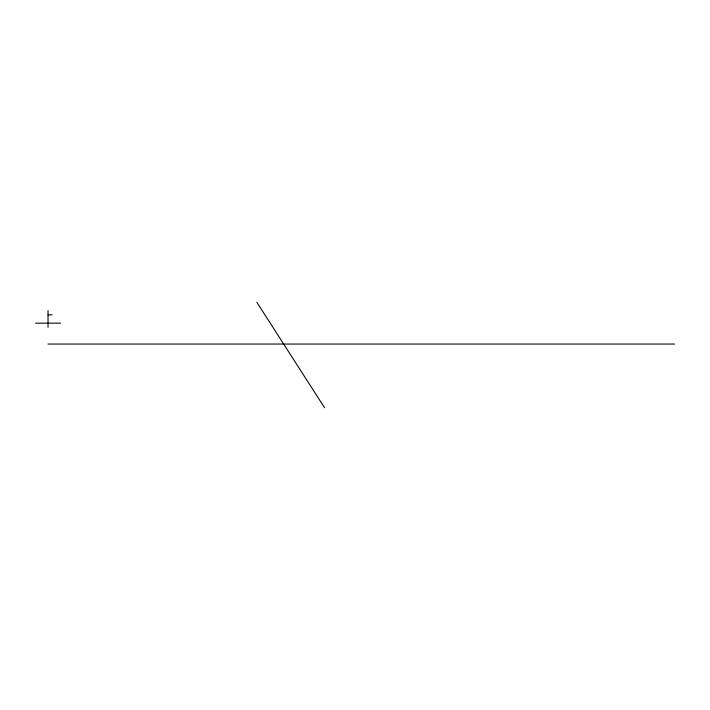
<?xml version="1.0" encoding="UTF-8"?>
<svg xmlns="http://www.w3.org/2000/svg" width="710" height="710" viewBox="0 0 710 710"><rect width="100%" height="100%" fill="white"/><g stroke="black" fill="none" stroke-linecap="round" stroke-linejoin="round"><path stroke-width="1.06" d="M48.031 314.814L52.203 314.814M35.5 323.165L60.563 323.165M48.031 344.048L674.5 344.048M256.851 302.283L324.55 407.717M48.031 310.634L48.031 327.345"/></g></svg>
